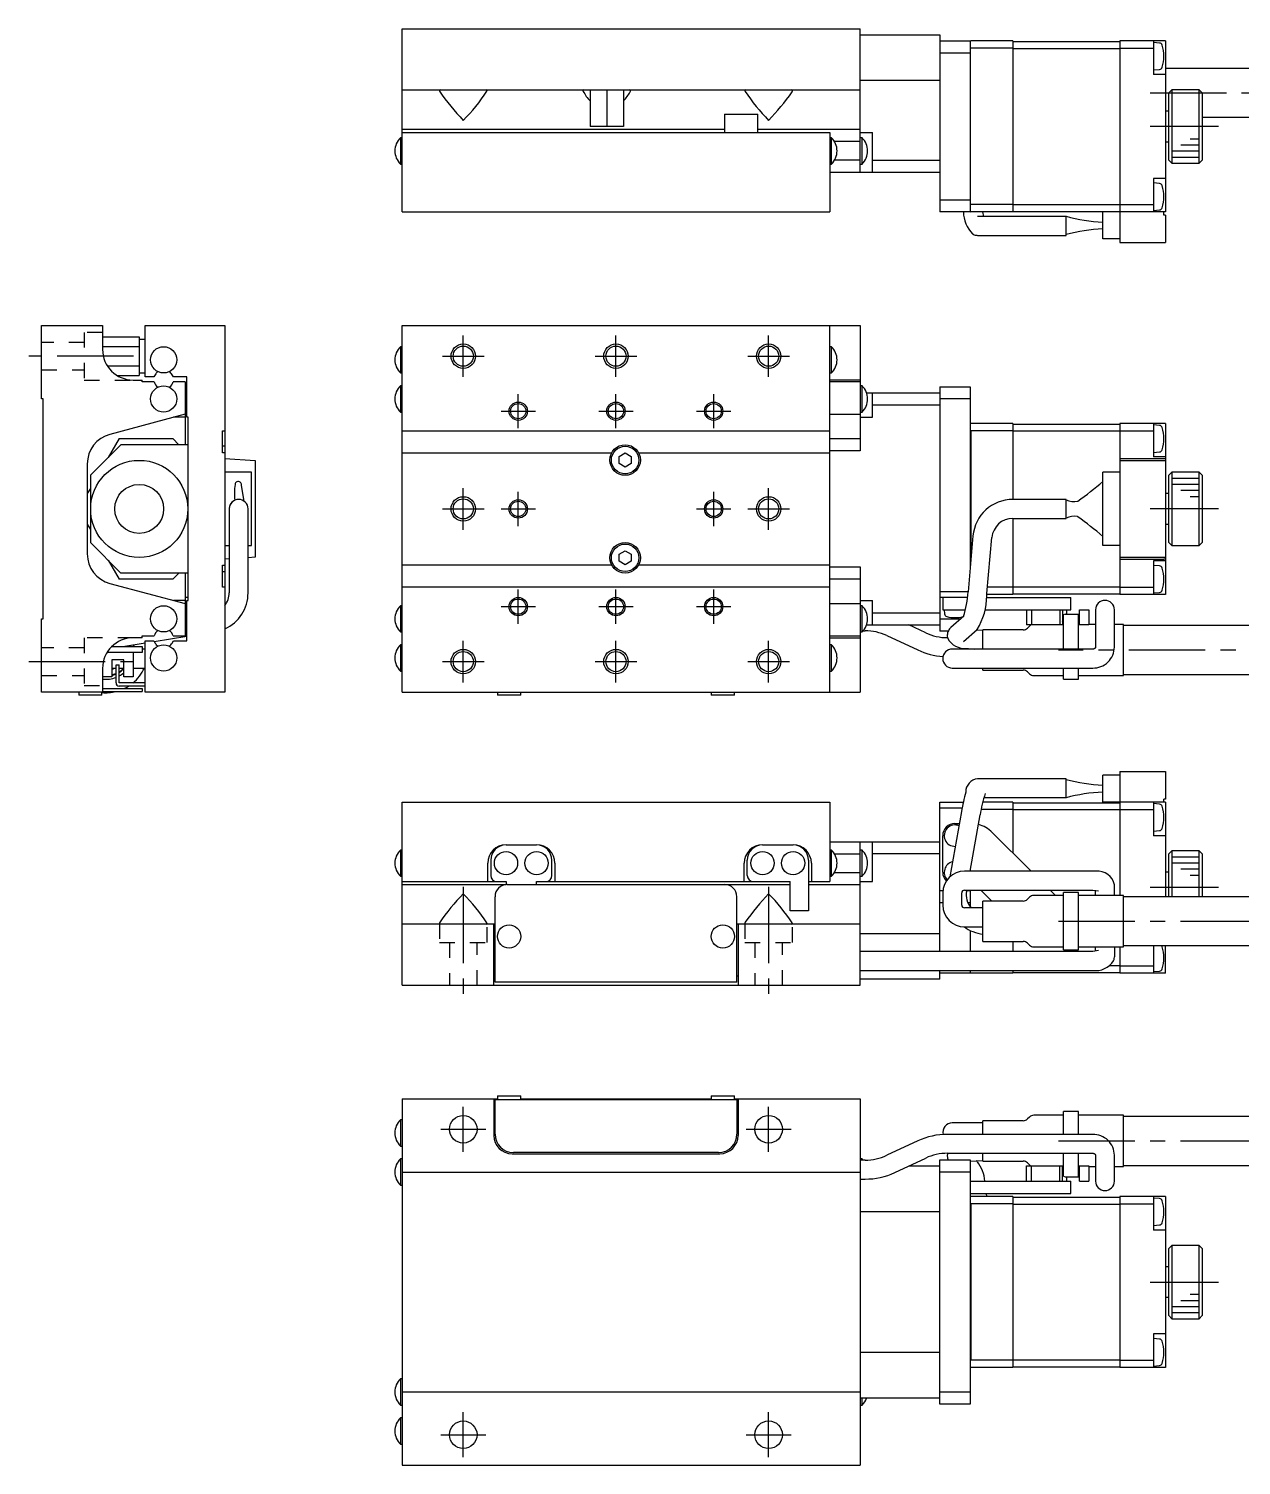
# Model space of a CAD drawing. Extents: x 32 to 407, y 17 to 268.
# Drawn here: x 31.7 to 230.2, y 33.1 to 268.3 of the extents above; entities that cross this region are included whole.
import ezdxf

# ---------------------------------------------------------------- set-up
doc = ezdxf.new("R2010")
doc.units = 0
doc.header["$LTSCALE"] = 10
doc.linetypes.add('CENTER', pattern=[2, 1.25, -0.25, 0.25, -0.25])
doc.linetypes.add('DOT', pattern=[0.5, 0.25, -0.25])
doc.layers.add('1', color=7, linetype='CONTINUOUS')

msp = doc.modelspace()

# ---------------------------------------------------------------- linework, layer by layer
at = {"layer": '1', "color": 7, "linetype": 'CONTINUOUS'}
for p, q in [((92.844871, 268.311825), (167.844871, 268.311825)), ((92.844871, 238.311825), (92.844871, 268.311825)), ((167.844871, 244.811825), (167.844871, 268.311825)), ((167.844871, 267.311825), (180.844871, 267.311825)), ((180.844871, 267.311825), (180.844871, 238.311825)), ((180.844871, 266.311825), (185.844871, 266.311825)), ((185.944871, 266.311825), (185.844871, 266.211825)), ((185.844871, 266.311825), (185.844871, 238.311825)), ((192.844871, 266.311825), (185.944871, 266.311825)), ((192.844871, 266.311825), (192.844871, 238.311825)), ((192.844871, 266.211825), (210.344871, 266.211825)), ((210.344871, 266.311825), (210.344871, 233.311825)), ((217.844871, 266.311825), (210.344871, 266.311825)), ((215.844871, 266.311825), (215.844871, 260.811825)), ((216.830151, 265.975624), (215.844871, 266.061825)), ((217.844871, 266.311825), (217.844871, 238.311825)), ((185.844871, 264.311825), (180.844871, 264.311825)), ((192.844871, 265.111825), (185.844871, 265.111825)), ((192.844871, 265.070404), (210.344871, 265.070404)), ((210.344871, 265.111825), (215.844871, 265.111825)), ((215.844871, 261.561825), (216.830151, 261.648026)), ((295.973001, 261.811825), (217.844871, 261.811825)), ((180.844871, 259.811825), (167.844871, 259.811825)), ((217.844871, 260.811825), (215.844871, 260.811825)), ((92.844871, 258.311825), (167.844871, 258.311825)), ((99.103214, 258.311825), (98.944871, 258.189307)), ((98.944871, 258.189307), (98.964642, 258.083965)), ((106.744871, 258.189323), (106.586528, 258.311825)), ((106.721617, 258.073507), (106.744871, 258.189323)), ((122.603214, 258.311825), (122.444871, 258.189308)), ((122.444871, 258.189308), (122.474888, 258.05464)), ((123.594871, 258.311825), (123.594871, 252.311825)), ((126.344871, 258.311825), (126.344871, 252.311825)), ((129.094871, 258.311825), (129.094871, 252.311825)), ((130.244871, 258.189307), (130.086528, 258.311825)), ((130.173891, 257.960684), (130.22815, 258.093689)), ((130.22815, 258.093689), (130.244871, 258.189307)), ((149.103214, 258.311825), (148.944871, 258.189308)), ((148.944871, 258.189308), (148.974888, 258.05464)), ((156.744871, 258.189307), (156.586528, 258.311825)), ((156.673891, 257.960684), (156.72815, 258.093689)), ((156.72815, 258.093689), (156.744871, 258.189307)), ((218.844871, 258.311825), (218.344871, 257.811825)), ((218.344871, 246.811825), (218.344871, 257.811825)), ((223.344871, 258.311825), (218.844871, 258.311825)), ((218.844871, 258.311825), (218.844871, 246.311825)), ((223.844871, 257.811825), (223.344871, 258.311825)), ((223.344871, 246.311825), (223.344871, 258.311825)), ((223.844871, 257.811825), (223.844871, 246.811825)), ((145.594871, 254.311825), (151.094871, 254.311825)), ((145.594871, 254.311825), (145.594871, 251.311825)), ((151.094871, 251.311825), (151.094871, 254.311825)), ((218.344871, 254.811825), (217.844871, 254.811825)), ((145.594871, 251.811825), (92.844871, 251.811825)), ((129.094871, 252.311825), (123.594871, 252.311825)), ((167.844871, 251.811825), (151.094871, 251.811825)), ((223.844871, 253.811825), (295.973001, 253.811825)), ((92.552623, 250.461825), (92.552623, 246.161825)), ((92.844871, 250.461825), (92.552623, 250.461825)), ((92.844871, 251.311825), (162.844871, 251.311825)), ((162.844871, 251.311825), (162.844871, 238.311825)), ((163.137119, 250.461825), (162.844871, 250.461825)), ((163.137119, 246.161825), (163.137119, 250.461825)), ((167.844871, 249.848105), (163.62166, 249.848105)), ((167.844871, 251.311825), (169.844871, 251.311825)), ((168.137119, 250.461825), (167.844871, 250.461825)), ((168.137119, 246.161825), (168.137119, 250.461825)), ((169.844871, 244.811825), (169.844871, 251.311825)), ((217.844871, 249.811825), (218.344871, 249.811825)), ((92.552623, 246.161825), (92.844871, 246.161825)), ((162.844871, 246.161825), (163.137119, 246.161825)), ((162.844871, 244.811825), (180.844871, 244.811825)), ((167.844871, 246.775545), (163.62166, 246.775545)), ((167.844871, 246.161825), (168.137119, 246.161825)), ((169.844871, 246.811825), (180.844871, 246.811825)), ((218.344871, 246.811825), (218.844871, 246.311825)), ((218.844871, 246.311825), (223.344871, 246.311825)), ((223.344871, 246.311825), (223.844871, 246.811825)), ((217.844871, 243.811825), (215.844871, 243.811825)), ((215.844871, 243.811825), (215.844871, 238.311825)), ((216.830151, 242.975624), (215.844871, 243.061825)), ((180.844871, 240.311825), (185.844871, 240.311825)), ((92.844871, 238.311825), (162.844871, 238.311825)), ((185.844871, 238.311825), (180.844871, 238.311825)), ((192.844871, 239.511825), (185.844871, 239.511825)), ((185.844871, 238.411825), (185.944871, 238.311825)), ((192.844871, 238.311825), (185.944871, 238.311825)), ((201.544871, 237.586825), (187.043634, 237.586825)), ((188.073769, 237.58601), (187.893843, 238.311043)), ((192.844871, 239.553246), (210.344871, 239.553246)), ((192.844871, 238.411825), (210.344871, 238.411825)), ((201.544871, 234.486825), (201.544871, 237.611825)), ((207.544871, 233.911825), (207.544871, 238.311825)), ((217.844871, 238.311825), (207.544871, 238.311825)), ((210.344871, 239.511825), (215.844871, 239.511825)), ((215.844871, 238.561825), (216.830151, 238.648026)), ((217.544871, 237.811825), (217.544871, 238.311825)), ((217.844871, 237.811825), (217.544871, 237.811825)), ((217.844871, 237.811825), (217.844871, 233.311825)), ((186.197452, 234.729497), (186.330415, 234.655247)), ((186.330415, 234.655247), (186.482416, 234.588999)), ((186.482416, 234.588999), (186.642752, 234.538163)), ((186.642752, 234.538163), (186.807838, 234.50441)), ((186.807838, 234.50441), (186.940571, 234.490171)), ((186.940571, 234.490171), (187.043634, 234.486825)), ((187.043634, 234.486825), (201.544871, 234.486825)), ((210.344871, 233.911825), (207.544871, 233.911825)), ((210.344871, 233.311825), (217.844871, 233.311825)), ((33.789491, 207.701919), (33.789491, 219.701919)), ((33.789491, 219.701919), (43.789491, 219.701919)), ((43.789491, 219.701919), (43.789491, 215.801919)), ((50.789491, 211.301919), (50.789491, 219.701919)), ((50.789491, 219.701919), (63.789491, 219.701919)), ((63.789491, 219.701919), (63.789491, 159.701919)), ((92.844871, 219.701919), (167.844871, 219.701919)), ((92.844871, 159.701919), (92.844871, 219.701919)), ((162.844871, 159.701919), (162.844871, 219.701919)), ((167.844871, 219.701919), (167.844871, 199.201919)), ((43.789491, 217.877345), (49.789491, 217.877345)), ((49.789491, 217.877345), (49.789491, 211.526492)), ((50.789491, 217.451919), (49.789491, 217.451919)), ((43.789491, 216.289632), (49.789491, 216.289632)), ((92.844871, 216.251919), (92.552623, 216.251919)), ((92.552623, 216.251919), (92.552623, 211.951919)), ((163.137119, 216.251919), (162.844871, 216.251919)), ((163.137119, 211.951919), (163.137119, 216.251919)), ((44.573586, 213.114206), (49.789491, 213.114206)), ((49.789491, 211.951919), (50.789491, 211.951919)), ((52.388852, 211.662014), (52.180951, 211.301919)), ((55.398032, 211.301919), (55.190131, 211.662014)), ((92.552623, 211.951919), (92.844871, 211.951919)), ((162.844871, 211.951919), (163.137119, 211.951919)), ((46.198123, 211.526492), (49.789491, 211.526492)), ((48.789491, 210.801919), (50.289491, 210.801919)), ((50.289491, 210.501919), (50.289491, 210.801919)), ((52.253211, 210.501919), (50.289491, 210.501919)), ((52.180951, 211.301919), (50.789491, 211.301919)), ((52.750186, 209.701919), (53.000505, 209.701919)), ((54.578478, 209.701919), (54.828797, 209.701919)), ((57.289491, 210.501919), (55.325771, 210.501919)), ((57.589491, 211.301919), (55.398032, 211.301919)), ((57.289491, 210.501919), (57.289491, 200.201919)), ((57.289491, 209.701919), (57.589491, 209.701919)), ((57.589491, 204.701919), (57.589491, 211.301919)), ((92.844871, 209.851919), (92.552623, 209.851919)), ((92.552623, 209.851919), (92.552623, 205.551919)), ((167.844871, 210.801919), (162.844871, 210.801919)), ((167.844871, 210.501919), (162.844871, 210.501919)), ((168.137119, 209.851919), (167.844871, 209.851919)), ((168.137119, 205.551919), (168.137119, 209.851919)), ((180.844871, 209.701919), (185.844871, 209.701919)), ((180.844871, 209.701919), (180.844871, 169.701919)), ((185.844871, 209.701919), (185.844871, 180.054049)), ((34.089491, 207.701919), (33.789491, 207.701919)), ((34.089491, 171.701919), (34.089491, 207.701919)), ((168.873298, 208.701919), (180.844871, 208.701919)), ((169.844871, 204.701919), (169.844871, 208.701919)), ((185.844871, 207.701919), (180.844871, 207.701919)), ((57.289491, 205.201919), (44.995396, 201.907726)), ((57.289491, 204.701919), (55.423466, 204.701919)), ((57.789491, 204.701919), (57.589491, 204.701919)), ((57.789491, 174.701919), (57.789491, 204.701919)), ((92.552623, 205.551919), (92.844871, 205.551919)), ((162.844871, 205.201919), (167.844871, 205.201919)), ((167.844871, 205.551919), (168.137119, 205.551919)), ((167.844871, 204.701919), (169.844871, 204.701919)), ((180.844871, 206.701919), (169.844871, 206.701919)), ((63.439491, 198.901919), (63.439491, 202.501919)), ((63.439491, 202.501919), (63.789491, 202.501919)), ((92.844871, 202.501919), (162.844871, 202.501919)), ((192.844871, 203.701919), (185.844871, 203.701919)), ((185.844871, 202.601919), (185.944871, 202.501919)), ((185.944871, 202.501919), (185.944871, 181.197054)), ((192.844871, 202.501919), (185.944871, 202.501919)), ((192.844871, 203.701919), (192.844871, 191.251919)), ((192.844871, 203.601919), (210.344871, 203.601919)), ((192.844871, 202.460497), (210.344871, 202.460497)), ((217.844871, 203.701919), (210.344871, 203.701919)), ((210.344871, 203.701919), (210.344871, 175.701919)), ((210.344871, 202.501919), (215.844871, 202.501919)), ((215.844871, 203.701919), (215.844871, 198.201919)), ((216.830151, 203.365718), (215.844871, 203.451919)), ((217.844871, 203.701919), (217.844871, 175.701919)), ((46.789491, 200.201919), (41.789491, 195.201919)), ((46.485644, 201.201919), (44.704555, 198.116982)), ((46.485644, 201.201919), (55.289491, 201.201919)), ((57.789491, 200.201919), (46.789491, 200.201919)), ((56.289491, 200.201919), (55.289491, 201.201919)), ((63.789491, 199.951919), (63.439491, 199.951919)), ((162.844871, 201.201919), (167.844871, 201.201919)), ((63.789491, 198.901919), (63.439491, 198.901919)), ((63.789491, 197.951919), (68.789491, 197.602285)), ((68.789491, 197.602285), (68.789491, 181.801553)), ((92.844871, 198.901919), (127.1517, 198.901919)), ((128.344871, 198.279269), (129.344871, 198.856619)), ((128.344871, 197.124569), (128.344871, 198.279269)), ((129.344871, 198.856619), (130.344871, 198.279269)), ((130.344871, 198.279269), (130.344871, 197.124569)), ((131.538042, 198.901919), (162.844871, 198.901919)), ((167.844871, 199.201919), (162.844871, 199.201919)), ((210.344871, 197.951919), (217.544871, 197.951919)), ((210.344871, 197.602285), (217.844871, 197.602285)), ((215.844871, 198.951919), (216.830151, 199.03812)), ((217.844871, 198.201919), (215.844871, 198.201919)), ((217.544871, 197.916955), (217.544871, 197.951919)), ((217.844871, 197.916955), (217.544871, 197.916955)), ((41.289491, 197.078097), (41.289491, 182.325741)), ((41.789491, 195.201919), (41.789491, 184.201919)), ((68.189491, 195.701919), (63.789491, 195.701919)), ((68.189491, 183.701919), (68.189491, 195.701919)), ((129.344871, 196.547218), (128.344871, 197.124569)), ((130.344871, 197.124569), (129.344871, 196.547218)), ((207.544871, 183.701919), (207.544871, 195.701919)), ((210.344871, 195.701919), (207.544871, 195.701919)), ((218.844871, 195.701919), (218.344871, 195.201919)), ((218.344871, 184.201919), (218.344871, 195.201919)), ((218.844871, 195.701919), (218.844871, 183.701919)), ((223.344871, 195.701919), (218.844871, 195.701919)), ((223.344871, 183.701919), (223.344871, 195.701919)), ((223.844871, 195.201919), (223.344871, 195.701919)), ((223.844871, 195.201919), (223.844871, 184.201919)), ((41.789491, 193.067944), (41.289491, 192.201919)), ((66.99787, 190.933727), (66.509091, 193.590328)), ((201.544871, 191.251919), (192.826527, 191.251919)), ((201.544871, 188.151919), (201.544871, 191.251919)), ((218.344871, 192.201919), (217.844871, 192.201919)), ((64.514491, 189.701919), (64.514491, 175.971713)), ((67.614491, 175.971713), (67.614491, 189.701919)), ((192.826527, 188.151919), (201.544871, 188.151919)), ((192.844871, 188.151919), (192.844871, 175.701919)), ((203.398629, 188.442153), (203.491136, 188.402612)), ((41.289491, 187.201919), (41.789491, 186.335893)), ((217.844871, 187.201919), (218.344871, 187.201919)), ((41.789491, 184.201919), (46.789491, 179.201919)), ((63.789491, 183.701919), (64.514491, 183.701919)), ((67.614491, 183.701919), (68.189491, 183.701919)), ((186.301452, 185.272789), (185.499532, 176.106805)), ((188.587735, 175.836622), (189.389655, 185.002606)), ((210.344871, 183.701919), (207.544871, 183.701919)), ((218.344871, 184.201919), (218.844871, 183.701919)), ((218.844871, 183.701919), (223.344871, 183.701919)), ((223.344871, 183.701919), (223.844871, 184.201919)), ((44.704555, 181.286855), (46.485644, 178.201919)), ((64.514491, 181.502616), (63.789491, 181.451919)), ((68.789491, 181.801553), (67.614491, 181.719389)), ((128.344871, 182.279269), (129.344871, 182.856619)), ((128.344871, 181.124569), (128.344871, 182.279269)), ((129.344871, 180.547218), (128.344871, 181.124569)), ((129.344871, 182.856619), (130.344871, 182.279269)), ((130.344871, 181.124569), (129.344871, 180.547218)), ((130.344871, 182.279269), (130.344871, 181.124569)), ((210.344871, 181.801553), (217.844871, 181.801553)), ((210.344871, 181.451919), (217.544871, 181.451919)), ((217.844871, 181.201919), (215.844871, 181.201919)), ((215.844871, 181.201919), (215.844871, 175.701919)), ((217.544871, 181.451919), (217.544871, 181.486882)), ((217.844871, 181.486882), (217.544871, 181.486882)), ((57.789491, 179.201919), (46.789491, 179.201919)), ((55.289491, 178.201919), (56.289491, 179.201919)), ((57.289491, 179.201919), (57.289491, 168.901919)), ((63.439491, 176.901919), (63.439491, 180.501919)), ((63.439491, 180.501919), (63.789491, 180.501919)), ((63.439491, 179.451919), (63.789491, 179.451919)), ((127.1517, 180.501919), (92.844871, 180.501919)), ((162.844871, 180.501919), (131.538042, 180.501919)), ((162.844871, 180.201919), (167.844871, 180.201919)), ((167.844871, 180.201919), (167.844871, 159.701919)), ((216.830151, 180.365718), (215.844871, 180.451919)), ((44.995396, 177.496112), (57.289491, 174.201919)), ((55.289491, 178.201919), (46.485644, 178.201919)), ((63.789491, 176.901919), (63.439491, 176.901919)), ((162.844871, 176.901919), (92.844871, 176.901919)), ((167.844871, 178.201919), (162.844871, 178.201919)), ((192.844871, 176.901919), (188.680937, 176.901919)), ((192.844871, 176.94334), (210.344871, 176.94334)), ((210.344871, 176.901919), (215.844871, 176.901919)), ((57.289491, 174.701919), (55.423466, 174.701919)), ((57.789472, 175.201919), (57.289491, 175.201919)), ((57.589491, 168.101919), (57.589491, 174.701919)), ((57.589491, 174.701919), (57.789491, 174.701919)), ((162.844871, 174.201919), (167.844871, 174.201919)), ((167.844871, 174.701919), (169.844871, 174.701919)), ((169.844871, 170.701919), (169.844871, 174.701919)), ((180.844871, 176.201919), (185.507853, 176.201919)), ((185.405969, 175.201919), (180.844871, 175.201919)), ((181.344871, 175.201919), (181.344871, 173.201919)), ((188.526697, 175.201919), (202.344871, 175.201919)), ((188.555626, 175.490949), (188.581275, 175.763725)), ((192.844871, 175.701919), (188.575463, 175.701919)), ((188.581275, 175.763725), (188.587735, 175.836622)), ((192.844871, 175.801919), (210.344871, 175.801919)), ((202.344871, 173.201919), (202.344871, 175.201919)), ((217.844871, 175.701919), (210.344871, 175.701919)), ((215.844871, 175.951919), (216.830151, 176.03812)), ((33.789491, 159.701919), (33.789491, 171.701919)), ((33.789491, 171.701919), (34.089491, 171.701919)), ((57.289491, 173.201919), (57.589491, 173.201919)), ((57.442604, 171.974163), (57.289491, 171.949912)), ((92.844871, 173.851919), (92.552623, 173.851919)), ((92.552623, 173.851919), (92.552623, 169.551919)), ((168.137119, 173.851919), (167.844871, 173.851919)), ((168.137119, 169.551919), (168.137119, 173.851919)), ((169.844871, 172.701919), (180.844871, 172.701919)), ((180.844871, 171.701919), (184.263297, 171.701919)), ((181.344871, 173.201919), (185.079233, 173.201919)), ((181.594871, 173.201919), (181.654607, 172.519131)), ((184.781459, 172.161623), (182.68823, 170.304544)), ((188.240729, 173.201919), (202.344871, 173.201919)), ((195.044871, 173.201919), (195.044871, 170.701919)), ((195.862116, 173.201919), (195.862116, 170.701919)), ((200.52955, 173.201919), (200.52955, 170.701919)), ((200.944871, 173.201919), (200.944871, 170.701919)), ((201.399996, 172.471919), (201.094871, 172.356644)), ((201.094871, 166.746351), (201.094871, 172.356644)), ((201.399996, 172.471919), (203.594871, 172.471919)), ((201.644871, 172.471919), (201.644871, 173.201919)), ((203.594871, 166.746351), (203.594871, 172.471919)), ((203.594871, 171.971919), (203.744871, 171.971919)), ((203.744871, 170.701919), (203.744871, 173.201919)), ((203.744871, 173.201919), (205.244871, 173.201919)), ((205.244871, 173.201919), (205.244871, 170.701919)), ((206.357949, 173.183738), (206.357949, 167.075736)), ((209.457949, 167.075736), (209.457949, 173.183738)), ((92.552623, 169.551919), (92.844871, 169.551919)), ((167.844871, 169.551919), (168.137119, 169.551919)), ((168.324674, 169.751919), (168.627924, 169.751919)), ((168.873298, 170.701919), (180.844871, 170.701919)), ((178.553771, 169.417435), (175.799188, 170.701919)), ((182.241237, 169.701919), (180.844871, 169.701919)), ((182.136962, 169.399138), (182.103666, 169.215302)), ((182.19103, 169.579825), (182.136962, 169.399138)), ((182.265425, 169.754637), (182.19103, 169.579825)), ((182.359015, 169.920731), (182.265425, 169.754637)), ((182.457685, 170.060012), (182.359015, 169.920731)), ((182.569142, 170.189314), (182.457685, 170.060012)), ((182.648479, 170.26828), (182.569142, 170.189314)), ((182.68823, 170.304544), (182.661406, 170.280296)), ((184.745548, 167.985613), (186.972392, 169.961233)), ((187.930548, 169.785429), (186.82794, 169.833366)), ((187.930657, 166.746351), (187.930657, 169.901919)), ((194.516444, 169.901919), (187.930657, 169.901919)), ((201.094871, 170.701919), (195.044871, 170.701919)), ((195.537764, 170.509026), (195.223551, 170.194812)), ((201.094871, 170.771919), (200.944871, 170.771919)), ((203.744871, 170.771919), (203.594871, 170.771919)), ((205.244871, 170.701919), (203.594871, 170.701919)), ((206.357949, 170.801919), (205.244871, 170.801919)), ((210.930657, 170.801919), (209.457949, 170.801919)), ((210.930657, 162.401919), (210.930657, 170.801919)), ((295.973001, 170.601919), (210.930657, 170.601919)), ((45.319621, 167.201919), (50.289491, 167.201919)), ((47.128448, 167.201919), (50.789491, 167.78177)), ((50.289491, 168.601919), (48.789491, 168.601919)), ((50.289491, 168.901919), (52.253211, 168.901919)), ((50.289491, 168.601919), (50.289491, 168.901919)), ((50.289491, 167.201919), (50.289491, 166.201919)), ((50.789491, 159.701919), (50.789491, 168.101919)), ((50.789491, 168.101919), (52.180951, 168.101919)), ((52.180951, 168.101919), (52.388852, 167.741824)), ((52.233723, 168.010515), (57.589491, 168.858785)), ((55.190131, 167.741824), (55.398032, 168.101919)), ((55.325771, 168.901919), (57.289491, 168.901919)), ((55.398032, 168.101919), (57.589491, 168.101919)), ((92.844871, 167.451919), (92.552623, 167.451919)), ((92.552623, 167.451919), (92.552623, 163.151919)), ((162.844871, 168.901919), (167.844871, 168.901919)), ((162.844871, 168.601919), (167.844871, 168.601919)), ((163.137119, 167.451919), (162.844871, 167.451919)), ((163.137119, 163.151919), (163.137119, 167.451919)), ((172.199049, 168.96022), (177.243655, 166.607881)), ((182.103666, 169.215302), (182.091067, 169.030851)), ((182.091067, 169.030851), (182.098712, 168.848073)), ((182.098712, 168.848073), (182.125868, 168.669059)), ((182.136069, 168.625736), (182.124896, 168.625736)), ((182.125868, 168.669059), (182.171559, 168.495763)), ((206.340911, 166.9901), (206.332538, 166.971321)), ((206.348231, 167.010994), (206.340911, 166.9901)), ((206.354095, 167.034938), (206.348231, 167.010994)), ((206.357613, 167.063694), (206.354095, 167.034938)), ((206.357949, 167.075736), (206.357613, 167.063694)), ((50.289491, 166.201919), (44.518704, 166.201919)), ((47.289491, 165.001919), (45.289491, 165.001919)), ((45.289491, 165.001919), (45.289491, 162.201919)), ((47.289491, 162.201919), (47.289491, 165.001919)), ((48.789491, 166.201919), (48.789491, 162.201919)), ((50.789491, 166.746351), (50.289491, 166.746351)), ((205.907949, 166.746351), (182.907949, 166.746351)), ((205.913146, 166.746374), (205.907949, 166.746351)), ((205.929448, 166.746751), (205.913146, 166.746374)), ((205.94668, 166.74765), (205.929448, 166.746751)), ((205.9639, 166.749067), (205.94668, 166.74765)), ((205.981094, 166.751004), (205.9639, 166.749067)), ((205.998248, 166.753465), (205.981094, 166.751004)), ((206.015347, 166.756454), (205.998248, 166.753465)), ((206.032377, 166.759975), (206.015347, 166.756454)), ((206.049324, 166.764034), (206.032377, 166.759975)), ((206.066172, 166.768635), (206.049324, 166.764034)), ((206.082906, 166.773787), (206.066172, 166.768635)), ((206.09951, 166.779498), (206.082906, 166.773787)), ((206.115967, 166.785776), (206.09951, 166.779498)), ((206.132262, 166.792632), (206.115967, 166.785776)), ((206.148375, 166.80008), (206.132262, 166.792632)), ((206.164289, 166.808134), (206.148375, 166.80008)), ((206.179985, 166.816812), (206.164289, 166.808134)), ((206.19544, 166.826136), (206.179985, 166.816812)), ((206.210634, 166.836133), (206.19544, 166.826136)), ((206.225544, 166.846835), (206.210634, 166.836133)), ((206.240143, 166.858284), (206.225544, 166.846835)), ((206.254405, 166.870534), (206.240143, 166.858284)), ((206.268254, 166.883612), (206.254405, 166.870534)), ((206.28027, 166.896083), (206.268254, 166.883612)), ((206.291834, 166.909283), (206.28027, 166.896083)), ((206.302903, 166.923284), (206.291834, 166.909283)), ((206.313425, 166.938184), (206.302903, 166.923284)), ((206.323333, 166.954126), (206.313425, 166.938184)), ((206.332538, 166.971321), (206.323333, 166.954126)), ((43.789491, 163.601919), (43.789491, 159.701919)), ((45.289491, 163.646351), (45.989491, 163.646351)), ((45.989491, 164.201919), (46.489491, 164.201919)), ((45.989491, 161.201919), (45.989491, 164.201919)), ((46.489491, 161.201919), (46.489491, 164.201919)), ((46.489491, 163.646351), (47.289491, 163.646351)), ((48.789491, 163.646351), (50.789491, 163.646351)), ((92.552623, 163.151919), (92.844871, 163.151919)), ((162.844871, 163.151919), (163.137119, 163.151919)), ((182.907949, 163.646351), (205.907949, 163.646351)), ((187.930657, 163.301919), (187.930657, 163.646351)), ((187.930657, 163.301919), (194.516444, 163.301919)), ((195.223551, 163.009026), (195.537764, 162.694812)), ((196.244871, 162.401919), (201.094871, 162.401919)), ((201.094871, 161.801919), (201.094871, 163.646351)), ((203.594871, 161.801919), (203.594871, 163.646351)), ((203.594871, 162.401919), (210.930657, 162.401919)), ((210.930657, 162.601919), (295.973001, 162.601919)), ((45.289491, 162.201919), (43.789491, 162.201919)), ((43.789491, 160.301919), (50.289491, 160.301919)), ((50.789491, 161.201919), (46.489491, 161.201919)), ((50.789491, 160.701919), (46.489491, 160.701919)), ((48.789491, 162.201919), (47.289491, 162.201919)), ((50.289491, 160.301919), (50.289491, 159.801919)), ((201.094871, 161.801919), (203.594871, 161.801919)), ((43.789491, 159.701919), (33.789491, 159.701919)), ((39.889491, 159.701919), (39.889491, 159.201919)), ((43.689491, 159.201919), (39.889491, 159.201919)), ((43.689491, 159.201919), (43.689491, 159.701919)), ((43.789491, 159.801919), (50.289491, 159.801919)), ((63.789491, 159.701919), (50.789491, 159.701919)), ((92.844871, 159.701919), (167.844871, 159.701919)), ((108.444871, 159.701919), (108.444871, 159.201919)), ((112.244871, 159.201919), (108.444871, 159.201919)), ((112.244871, 159.201919), (112.244871, 159.701919)), ((143.444871, 159.701919), (143.444871, 159.201919)), ((147.244871, 159.201919), (143.444871, 159.201919)), ((147.244871, 159.201919), (147.244871, 159.701919)), ((207.544871, 141.707647), (207.544871, 146.107647)), ((210.344871, 146.107647), (207.544871, 146.107647)), ((210.344871, 146.707647), (217.844871, 146.707647)), ((210.344871, 146.707647), (210.344871, 126.407647)), ((217.844871, 146.707647), (217.844871, 142.207647)), ((201.544871, 145.532647), (187.043634, 145.532647)), ((201.544871, 142.407647), (201.544871, 145.532647)), ((92.844871, 141.707647), (162.844871, 141.707647)), ((92.844871, 111.707647), (92.844871, 141.707647)), ((162.844871, 141.707647), (162.844871, 128.707647)), ((180.844871, 141.707647), (184.719432, 141.707647)), ((180.844871, 117.257647), (180.844871, 141.707647)), ((192.844871, 141.707647), (187.89376, 141.707647)), ((188.073395, 142.432647), (201.544871, 142.432647)), ((192.844871, 141.707647), (192.844871, 133.364501)), ((192.844871, 141.607647), (210.344871, 141.607647)), ((217.844871, 141.707647), (207.544871, 141.707647)), ((215.844871, 141.707647), (215.844871, 136.207647)), ((216.830151, 141.371446), (215.844871, 141.457647)), ((217.544871, 141.707647), (217.544871, 142.207647)), ((217.844871, 142.207647), (217.544871, 142.207647)), ((217.844871, 141.707647), (217.844871, 126.207647)), ((184.519906, 140.707647), (180.844871, 140.707647)), ((184.417858, 140.152911), (182.507764, 129.453596)), ((185.823582, 130.387949), (187.469608, 139.608098)), ((192.844871, 140.507647), (187.638376, 140.507647)), ((192.844871, 140.466226), (210.344871, 140.466226)), ((210.344871, 140.507647), (215.844871, 140.507647)), ((183.344871, 138.207647), (184.07058, 138.207647)), ((189.466191, 136.743181), (195.821423, 130.387949)), ((215.844871, 136.957647), (216.830151, 137.043848)), ((109.844871, 134.707647), (114.844871, 134.707647)), ((151.844871, 134.707647), (156.844871, 134.707647)), ((162.844871, 135.207647), (180.844871, 135.207647)), ((167.844871, 111.707647), (167.844871, 135.207647)), ((169.844871, 128.707647), (169.844871, 135.207647)), ((181.344871, 130.207647), (181.344871, 136.207647)), ((217.844871, 136.207647), (215.844871, 136.207647)), ((92.552623, 133.857647), (92.552623, 129.557647)), ((92.844871, 133.857647), (92.552623, 133.857647)), ((106.844871, 128.707647), (106.844871, 131.707647)), ((107.344871, 132.207647), (107.344871, 129.707647)), ((117.344871, 129.707647), (117.344871, 132.207647)), ((117.844871, 131.707647), (117.844871, 128.707647)), ((148.844871, 128.707647), (148.844871, 131.707647)), ((149.344871, 129.707647), (149.344871, 132.207647)), ((159.344871, 132.207647), (159.344871, 123.907647)), ((159.844871, 131.707647), (159.844871, 128.707647)), ((163.137119, 133.857647), (162.844871, 133.857647)), ((163.137119, 129.557647), (163.137119, 133.857647)), ((163.62166, 133.243927), (167.844871, 133.243927)), ((168.137119, 133.857647), (167.844871, 133.857647)), ((168.137119, 129.557647), (168.137119, 133.857647)), ((180.844871, 133.207647), (169.844871, 133.207647)), ((218.844871, 133.707647), (218.344871, 133.207647)), ((218.344871, 126.207647), (218.344871, 133.207647)), ((218.844871, 133.707647), (218.844871, 126.207647)), ((223.344871, 133.707647), (218.844871, 133.707647)), ((223.344871, 126.207647), (223.344871, 133.707647)), ((223.844871, 133.207647), (223.344871, 133.707647)), ((223.844871, 133.207647), (223.844871, 126.207647)), ((92.552623, 129.557647), (92.844871, 129.557647)), ((162.844871, 129.557647), (163.137119, 129.557647)), ((163.62166, 130.171367), (167.844871, 130.171367)), ((167.844871, 129.557647), (168.137119, 129.557647)), ((205.907949, 130.387949), (184.907949, 130.387949)), ((218.344871, 130.207647), (217.844871, 130.207647)), ((92.844871, 128.707647), (109.844871, 128.707647)), ((92.844871, 128.207647), (109.844871, 128.207647)), ((109.844871, 128.707647), (109.844871, 128.197622)), ((110.044871, 128.207647), (156.344871, 128.207647)), ((114.844871, 128.207647), (114.844871, 128.707647)), ((114.844871, 128.707647), (156.344871, 128.707647)), ((156.344871, 123.907647), (156.344871, 128.707647)), ((159.344871, 128.707647), (162.844871, 128.707647)), ((159.344871, 128.207647), (167.844871, 128.207647)), ((167.844871, 128.707647), (169.844871, 128.707647)), ((180.844871, 127.207647), (181.377252, 127.207647)), ((184.907949, 127.287949), (205.907949, 127.287949)), ((185.242764, 127.134521), (185.270154, 127.287949)), ((185.255819, 127.207647), (185.844871, 127.207647)), ((185.844871, 127.287949), (185.844871, 124.565315)), ((189.388017, 125.507647), (187.607715, 127.287949)), ((198.921423, 127.287949), (199.801725, 126.407647)), ((205.907949, 127.287949), (206.866032, 127.153491)), ((206.357949, 126.407647), (206.357949, 127.265723)), ((209.457949, 126.407647), (209.457949, 128.153909)), ((108.044871, 112.207647), (108.044871, 126.207647)), ((147.644871, 112.207647), (147.644871, 126.207647)), ((181.357949, 125.207647), (180.844871, 125.207647)), ((181.357949, 126.837949), (181.357949, 124.837949)), ((184.457949, 124.837949), (184.457949, 126.837949)), ((185.844871, 125.207647), (185.474118, 125.207647)), ((187.930657, 118.907647), (187.930657, 125.507647)), ((194.516444, 125.507647), (187.930657, 125.507647)), ((195.537764, 126.114754), (195.223551, 125.80054)), ((201.094871, 126.407647), (196.244871, 126.407647)), ((201.094871, 117.507647), (201.094871, 126.907647)), ((203.594871, 126.907647), (201.094871, 126.907647)), ((203.594871, 117.507647), (203.594871, 126.907647)), ((210.930657, 126.407647), (203.594871, 126.407647)), ((210.930657, 118.007647), (210.930657, 126.407647)), ((295.973001, 126.207647), (210.930657, 126.207647)), ((159.344871, 123.907647), (156.344871, 123.907647)), ((187.930657, 124.387949), (184.907949, 124.387949)), ((108.044871, 121.707647), (92.844871, 121.707647)), ((98.945354, 121.844396), (98.944871, 121.83017)), ((98.944871, 121.83017), (99.103214, 121.707647)), ((98.968143, 121.946017), (98.945354, 121.844396)), ((106.586528, 121.707647), (106.744871, 121.830165)), ((106.744871, 121.830165), (106.725059, 121.935634)), ((107.844871, 111.707647), (107.844871, 121.707647)), ((167.844871, 121.707647), (147.644871, 121.707647)), ((147.844871, 121.707647), (147.844871, 111.707647)), ((148.961592, 121.925783), (148.944871, 121.830165)), ((148.944871, 121.830165), (149.103214, 121.707647)), ((149.015852, 122.058788), (148.961592, 121.925783)), ((156.586528, 121.707647), (156.744871, 121.830165)), ((156.744871, 121.830165), (156.714854, 121.964832)), ((167.844871, 120.207647), (180.844871, 120.207647)), ((184.907949, 121.287949), (187.930657, 121.287949)), ((185.844871, 120.683727), (185.844871, 117.257647)), ((187.930657, 118.907647), (194.516444, 118.907647)), ((192.844871, 118.907647), (192.844871, 117.257647)), ((195.223551, 118.614754), (195.537764, 118.30054)), ((196.244871, 118.007647), (201.094871, 118.007647)), ((203.594871, 118.007647), (210.930657, 118.007647)), ((206.357949, 117.282067), (206.357949, 118.007647)), ((209.457949, 118.007647), (209.457949, 116.391687)), ((210.344871, 118.007647), (210.344871, 113.707647)), ((210.930657, 118.207647), (295.973001, 118.207647)), ((215.844871, 118.207647), (215.844871, 113.707647)), ((217.844871, 113.707647), (217.844871, 118.207647)), ((205.907949, 117.257647), (167.844871, 117.257647)), ((201.094871, 117.507647), (203.594871, 117.507647)), ((206.866032, 117.392105), (205.907949, 117.257647)), ((209.329407, 115.725258), (209.392772, 115.913354)), ((209.392772, 115.913354), (209.434487, 116.103201)), ((209.434487, 116.103201), (209.455239, 116.293386)), ((209.455239, 116.293386), (209.457949, 116.391687)), ((108.044871, 113.207647), (107.844871, 113.207647)), ((147.844871, 113.207647), (147.644871, 113.207647)), ((167.844871, 114.157647), (205.907949, 114.157647)), ((180.844871, 112.707647), (180.844871, 114.157647)), ((185.844871, 113.707647), (180.844871, 113.707647)), ((185.844871, 114.157647), (185.844871, 113.707647)), ((185.844871, 113.807647), (185.944871, 113.707647)), ((192.844871, 113.707647), (185.944871, 113.707647)), ((192.844871, 114.157647), (192.844871, 113.707647)), ((192.844871, 113.807647), (210.344871, 113.807647)), ((208.758849, 114.949068), (210.344871, 114.949068)), ((210.344871, 114.907647), (215.844871, 114.907647)), ((217.844871, 113.707647), (210.344871, 113.707647)), ((215.844871, 113.957647), (216.830151, 114.043848)), ((92.844871, 111.707647), (167.844871, 111.707647)), ((147.644871, 112.207647), (108.044871, 112.207647)), ((180.844871, 112.707647), (167.844871, 112.707647)), ((92.844871, 93.135228), (92.844871, 33.135228)), ((92.844871, 93.135228), (108.444871, 93.135228)), ((107.844871, 93.135228), (107.844871, 87.135228)), ((108.044871, 92.535228), (107.844871, 92.535228)), ((107.944871, 92.735228), (108.044871, 92.735228)), ((107.944871, 92.735228), (107.944871, 92.535228)), ((108.044871, 93.035228), (147.644871, 93.035228)), ((108.044871, 87.335228), (108.044871, 93.035228)), ((108.444871, 93.635228), (112.244871, 93.635228)), ((108.444871, 93.635228), (108.444871, 93.035228)), ((112.244871, 93.035228), (112.244871, 93.635228)), ((112.244871, 93.135228), (143.444871, 93.135228)), ((117.844871, 93.135228), (117.844871, 93.035228)), ((143.444871, 93.635228), (147.244871, 93.635228)), ((143.444871, 93.635228), (143.444871, 93.035228)), ((147.244871, 93.035228), (147.244871, 93.635228)), ((147.244871, 93.135228), (167.844871, 93.135228)), ((147.644871, 93.035228), (147.644871, 87.335228)), ((147.844871, 92.535228), (147.644871, 92.535228)), ((147.844871, 93.135228), (147.844871, 87.135228)), ((167.844871, 93.135228), (167.844871, 33.135228)), ((92.552623, 89.685228), (92.552623, 85.385228)), ((92.844871, 89.685228), (92.552623, 89.685228)), ((187.930657, 87.311411), (187.930657, 89.535228)), ((194.516444, 89.535228), (187.930657, 89.535228)), ((195.537764, 90.142335), (195.223551, 89.828121)), ((201.094871, 90.435228), (196.244871, 90.435228)), ((201.094871, 87.311411), (201.094871, 91.035228)), ((203.594871, 91.035228), (201.094871, 91.035228)), ((203.594871, 87.311411), (203.594871, 91.035228)), ((210.930657, 90.435228), (203.594871, 90.435228)), ((210.930657, 82.035228), (210.930657, 90.435228)), ((295.973001, 90.235228), (210.930657, 90.235228)), ((205.907949, 87.311411), (182.124896, 87.311411)), ((187.930657, 89.190796), (182.907949, 89.190796)), ((92.552623, 85.385228), (92.844871, 85.385228)), ((177.243655, 86.229266), (172.199049, 83.876927)), ((92.552623, 83.285228), (92.552623, 78.985228)), ((92.844871, 83.285228), (92.552623, 83.285228)), ((110.844871, 84.135228), (144.844871, 84.135228)), ((144.644871, 84.335228), (111.044871, 84.335228)), ((168.137119, 83.285228), (167.844871, 83.285228)), ((168.627924, 83.085228), (167.844871, 83.085228)), ((168.137119, 83.085228), (168.137119, 83.285228)), ((173.509165, 81.067373), (178.553771, 83.419711)), ((180.844871, 83.135228), (185.844871, 83.135228)), ((180.844871, 43.135228), (180.844871, 83.135228)), ((182.093489, 83.920421), (182.090928, 83.82834)), ((182.090928, 83.82834), (182.093413, 83.736742)), ((182.093413, 83.736742), (182.100858, 83.645892)), ((182.101169, 84.01271), (182.093489, 83.920421)), ((182.100858, 83.645892), (182.11316, 83.556042)), ((182.11402, 84.104919), (182.101169, 84.01271)), ((182.11316, 83.556042), (182.1302, 83.467438)), ((182.132073, 84.196742), (182.11402, 84.104919)), ((182.124896, 84.211411), (205.907949, 84.211411)), ((182.1302, 83.467438), (182.151847, 83.38032)), ((182.135508, 84.211644), (182.132073, 84.196742)), ((182.151847, 83.38032), (182.17795, 83.29492)), ((182.17795, 83.29492), (182.208342, 83.211463)), ((182.208342, 83.211463), (182.240609, 83.135088)), ((185.844103, 82.916818), (187.930594, 83.051719)), ((185.844871, 83.135228), (185.844871, 43.135228)), ((186.972392, 82.875914), (186.828319, 83.003733)), ((186.994396, 82.85609), (186.972392, 82.875914)), ((187.930657, 82.935228), (187.930657, 84.211411)), ((187.930657, 82.935228), (194.516444, 82.935228)), ((195.223551, 82.642335), (195.537764, 82.328121)), ((201.094871, 80.480503), (201.094871, 84.211411)), ((203.594871, 80.365228), (203.594871, 84.211411)), ((205.907949, 84.211411), (205.924268, 84.21118)), ((205.924268, 84.21118), (205.941444, 84.210439)), ((205.941444, 84.210439), (205.958574, 84.209189)), ((205.958574, 84.209189), (205.975642, 84.207429)), ((205.975642, 84.207429), (205.992635, 84.20516)), ((205.992635, 84.20516), (206.009538, 84.202383)), ((206.009538, 84.202383), (206.026337, 84.199098)), ((206.026337, 84.199098), (206.043016, 84.195304)), ((206.043016, 84.195304), (206.059561, 84.191001)), ((206.059561, 84.191001), (206.075955, 84.186186)), ((206.075955, 84.186186), (206.092182, 84.180859)), ((206.092182, 84.180859), (206.108225, 84.175018)), ((206.108225, 84.175018), (206.124068, 84.168659)), ((206.124068, 84.168659), (206.139692, 84.161781)), ((206.139692, 84.161781), (206.155077, 84.154378)), ((206.155077, 84.154378), (206.170206, 84.146446)), ((206.170206, 84.146446), (206.185056, 84.137979)), ((206.185056, 84.137979), (206.199604, 84.128971)), ((206.199604, 84.128971), (206.213829, 84.119414)), ((206.213829, 84.119414), (206.227703, 84.109297)), ((206.227703, 84.109297), (206.241199, 84.098608)), ((206.241199, 84.098608), (206.254289, 84.087331)), ((206.254289, 84.087331), (206.266938, 84.075448)), ((206.266938, 84.075448), (206.279111, 84.062932)), ((206.279111, 84.062932), (206.290768, 84.049751)), ((206.290768, 84.049751), (206.301863, 84.03586)), ((206.301863, 84.03586), (206.312342, 84.021196)), ((206.312342, 84.021196), (206.322143, 84.005671)), ((206.322143, 84.005671), (206.331186, 83.989152)), ((206.331186, 83.989152), (206.339365, 83.971438)), ((206.339365, 83.971438), (206.346525, 83.952208)), ((206.346525, 83.952208), (206.35241, 83.930925)), ((206.35241, 83.930925), (206.35654, 83.906693)), ((206.35654, 83.906693), (206.357949, 83.882025)), ((206.357949, 83.882025), (206.357949, 79.653409)), ((209.457949, 79.653409), (209.457949, 83.882025)), ((92.844871, 81.135228), (167.844871, 81.135228)), ((167.844871, 79.985228), (168.627924, 79.985228)), ((175.799188, 82.135228), (180.844871, 82.135228)), ((185.844871, 81.135228), (180.844871, 81.135228)), ((195.044871, 79.635228), (195.044871, 82.135228)), ((195.044871, 82.135228), (201.094871, 82.135228)), ((195.862116, 79.635228), (195.862116, 82.135228)), ((200.52955, 79.635228), (200.52955, 82.135228)), ((200.944871, 79.635228), (200.944871, 82.135228)), ((200.944871, 82.065228), (201.094871, 82.065228)), ((201.094871, 80.480503), (201.399996, 80.365228)), ((201.399996, 80.365228), (203.594871, 80.365228)), ((201.644871, 79.635228), (201.644871, 80.365228)), ((203.594871, 82.135228), (205.244871, 82.135228)), ((203.594871, 82.065228), (203.744871, 82.065228)), ((203.744871, 80.865228), (203.594871, 80.865228)), ((203.744871, 79.635228), (203.744871, 82.135228)), ((205.244871, 82.135228), (205.244871, 79.635228)), ((205.244871, 82.035228), (206.357949, 82.035228)), ((209.457949, 82.035228), (210.930657, 82.035228)), ((210.930657, 82.235228), (295.973001, 82.235228)), ((92.552623, 78.985228), (92.844871, 78.985228)), ((185.844871, 79.635228), (202.344871, 79.635228)), ((185.844871, 77.635228), (202.344871, 77.635228)), ((188.575661, 77.135293), (188.525871, 77.635422)), ((202.344871, 77.635228), (202.344871, 79.635228)), ((203.744871, 79.635228), (205.244871, 79.635228)), ((192.844871, 77.135228), (185.844871, 77.135228)), ((185.844871, 76.035228), (185.944871, 75.935228)), ((185.944871, 75.935228), (185.944871, 50.335228)), ((192.844871, 75.935228), (185.944871, 75.935228)), ((192.844871, 77.135228), (192.844871, 49.135228)), ((192.844871, 77.035228), (210.344871, 77.035228)), ((192.844871, 75.893807), (210.344871, 75.893807)), ((217.844871, 77.135228), (210.344871, 77.135228)), ((210.344871, 77.135228), (210.344871, 49.135228)), ((210.344871, 75.935228), (215.844871, 75.935228)), ((215.844871, 77.135228), (215.844871, 71.635228)), ((216.830151, 76.799027), (215.844871, 76.885228)), ((217.844871, 77.135228), (217.844871, 49.135228)), ((180.844871, 74.635228), (167.844871, 74.635228)), ((215.844871, 72.385228), (216.830151, 72.471429)), ((217.844871, 71.635228), (215.844871, 71.635228)), ((218.844871, 69.135228), (218.344871, 68.635228)), ((218.344871, 57.635228), (218.344871, 68.635228)), ((218.844871, 69.135228), (218.844871, 57.135228)), ((223.344871, 69.135228), (218.844871, 69.135228)), ((223.344871, 57.135228), (223.344871, 69.135228)), ((223.844871, 68.635228), (223.344871, 69.135228)), ((223.844871, 68.635228), (223.844871, 57.635228)), ((218.344871, 65.635228), (217.844871, 65.635228)), ((217.844871, 60.635228), (218.344871, 60.635228)), ((218.344871, 57.635228), (218.844871, 57.135228)), ((218.844871, 57.135228), (223.344871, 57.135228)), ((223.344871, 57.135228), (223.844871, 57.635228)), ((217.844871, 54.635228), (215.844871, 54.635228)), ((215.844871, 54.635228), (215.844871, 49.135228)), ((216.830151, 53.799027), (215.844871, 53.885228)), ((167.844871, 51.635228), (180.844871, 51.635228)), ((185.944871, 50.335228), (185.844871, 50.235228)), ((192.844871, 50.335228), (185.944871, 50.335228)), ((192.844871, 50.376649), (210.344871, 50.376649)), ((210.344871, 50.335228), (215.844871, 50.335228)), ((215.844871, 49.385228), (216.830151, 49.471429)), ((92.552623, 47.285228), (92.552623, 42.985228)), ((92.844871, 47.285228), (92.552623, 47.285228)), ((192.844871, 49.135228), (185.844871, 49.135228)), ((192.844871, 49.235228), (210.344871, 49.235228)), ((217.844871, 49.135228), (210.344871, 49.135228)), ((92.844871, 45.135228), (167.844871, 45.135228)), ((180.844871, 45.135228), (185.844871, 45.135228)), ((92.552623, 42.985228), (92.844871, 42.985228)), ((180.844871, 44.135228), (167.844871, 44.135228)), ((167.844871, 42.985228), (168.137119, 42.985228)), ((168.137119, 42.985228), (168.137119, 44.135228)), ((185.844871, 43.135228), (180.844871, 43.135228)), ((92.552623, 40.885228), (92.552623, 36.585228)), ((92.844871, 40.885228), (92.552623, 40.885228)), ((92.552623, 36.585228), (92.844871, 36.585228)), ((92.844871, 33.135228), (167.844871, 33.135228))]:
    msp.add_line(p, q, dxfattribs=at)
at = {"layer": '1', "color": 4, "linetype": 'CENTER'}
for p, q in [((215.287765, 257.811825), (345.287765, 257.811825)), ((226.471333, 252.311825), (215.287765, 252.311825)), ((102.844871, 211.301919), (102.844871, 218.101919)), ((127.844871, 211.301919), (127.844871, 218.101919)), ((152.844871, 211.301919), (152.844871, 218.101919)), ((48.861793, 214.701919), (31.698211, 214.701919)), ((99.444871, 214.701919), (106.244871, 214.701919)), ((124.444871, 214.701919), (131.244871, 214.701919)), ((149.444871, 214.701919), (156.244871, 214.701919)), ((111.844871, 202.901919), (111.844871, 208.501919)), ((127.844871, 202.901919), (127.844871, 208.501919)), ((143.844871, 202.901919), (143.844871, 208.501919)), ((109.044871, 205.701919), (114.644871, 205.701919)), ((125.044871, 205.701919), (130.644871, 205.701919)), ((141.044871, 205.701919), (146.644871, 205.701919)), ((102.844871, 186.301919), (102.844871, 193.101919)), ((152.844871, 186.301919), (152.844871, 193.101919)), ((111.844871, 186.901919), (111.844871, 192.501919)), ((143.844871, 186.901919), (143.844871, 192.501919)), ((99.444871, 189.701919), (106.244871, 189.701919)), ((109.044871, 189.701919), (114.644871, 189.701919)), ((141.044871, 189.701919), (146.644871, 189.701919)), ((149.444871, 189.701919), (156.244871, 189.701919)), ((226.471333, 189.701919), (215.287765, 189.701919)), ((111.844871, 170.901919), (111.844871, 176.501919)), ((127.844871, 170.901919), (127.844871, 176.501919)), ((143.844871, 170.901919), (143.844871, 176.501919)), ((109.044871, 173.701919), (114.644871, 173.701919)), ((125.044871, 173.701919), (130.644871, 173.701919)), ((141.044871, 173.701919), (146.644871, 173.701919)), ((102.844871, 161.301919), (102.844871, 168.101919)), ((127.844871, 161.301919), (127.844871, 168.101919)), ((152.844871, 161.301919), (152.844871, 168.101919)), ((31.698211, 164.701919), (48.861793, 164.701919)), ((99.444871, 164.701919), (106.244871, 164.701919)), ((124.444871, 164.701919), (131.244871, 164.701919)), ((149.444871, 164.701919), (156.244871, 164.701919)), ((344.338527, 166.601919), (200.287765, 166.601919)), ((102.844871, 127.840308), (102.844871, 109.987351)), ((152.844871, 127.840308), (152.844871, 109.987351)), ((226.471333, 127.707647), (215.287765, 127.707647)), ((200.287765, 122.207647), (344.338527, 122.207647)), ((102.844871, 84.435228), (102.844871, 91.835228)), ((152.844871, 84.435228), (152.844871, 91.835228)), ((99.144871, 88.135228), (106.544871, 88.135228)), ((149.144871, 88.135228), (156.544871, 88.135228)), ((200.287765, 86.235228), (344.338527, 86.235228)), ((215.287765, 63.135228), (226.471333, 63.135228)), ((102.844871, 34.435228), (102.844871, 41.835228)), ((152.844871, 34.435228), (152.844871, 41.835228)), ((99.144871, 38.135228), (106.544871, 38.135228)), ((149.144871, 38.135228), (156.544871, 38.135228))]:
    msp.add_line(p, q, dxfattribs=at)
at = {"layer": '1', "color": 9, "linetype": 'CONTINUOUS'}
for p, q in [((220.344871, 249.311825), (223.344871, 249.311825)), ((221.844871, 250.311825), (223.344871, 250.311825)), ((218.844871, 248.311825), (223.344871, 248.311825)), ((218.844871, 247.311825), (223.344871, 247.311825)), ((223.344871, 194.701919), (218.844871, 194.701919)), ((223.344871, 193.701919), (218.844871, 193.701919)), ((223.344871, 192.701919), (220.344871, 192.701919)), ((223.344871, 191.701919), (221.844871, 191.701919)), ((223.344871, 132.707647), (218.844871, 132.707647)), ((223.344871, 131.707647), (218.844871, 131.707647)), ((223.344871, 130.707647), (220.344871, 130.707647)), ((223.344871, 129.707647), (221.844871, 129.707647)), ((218.844871, 59.135228), (223.344871, 59.135228)), ((220.344871, 60.135228), (223.344871, 60.135228)), ((221.844871, 61.135228), (223.344871, 61.135228)), ((218.844871, 58.135228), (223.344871, 58.135228))]:
    msp.add_line(p, q, dxfattribs=at)
at = {"layer": '1', "color": 9, "linetype": 'DOT'}
for p, q in [((40.789491, 216.951919), (33.789491, 216.951919)), ((40.789491, 218.601919), (40.789491, 210.801919)), ((43.789491, 218.601919), (40.789491, 218.601919)), ((33.789491, 212.451919), (40.789491, 212.451919)), ((40.789491, 210.801919), (48.789491, 210.801919)), ((40.789491, 168.601919), (40.789491, 160.801919)), ((48.789491, 168.601919), (40.789491, 168.601919)), ((40.789491, 166.951919), (33.789491, 166.951919)), ((33.789491, 162.451919), (40.789491, 162.451919)), ((40.789491, 160.801919), (43.789491, 160.801919)), ((98.944871, 121.830558), (98.944871, 118.707647)), ((106.744871, 118.707647), (106.744871, 121.830511)), ((148.944871, 121.830523), (148.944871, 118.707647)), ((156.744871, 118.707647), (156.744871, 121.830512)), ((98.944871, 118.707647), (106.744871, 118.707647)), ((100.594871, 118.707647), (100.594871, 111.707647)), ((105.094871, 111.707647), (105.094871, 118.707647)), ((148.944871, 118.707647), (156.744871, 118.707647)), ((150.594871, 118.707647), (150.594871, 111.707647)), ((155.094871, 111.707647), (155.094871, 118.707647))]:
    msp.add_line(p, q, dxfattribs=at)
at = {"layer": '1', "color": 9, "linetype": 'CONTINUOUS'}
for centre, radius in [((102.844871, 214.701919), 2), ((127.844871, 214.701919), 2), ((152.844871, 214.701919), 2), ((111.844871, 205.701919), 1.5), ((127.844871, 205.701919), 1.5), ((143.844871, 205.701919), 1.5), ((102.844871, 189.701919), 2), ((111.844871, 189.701919), 1.5), ((143.844871, 189.701919), 1.5), ((152.844871, 189.701919), 2), ((111.844871, 173.701919), 1.5), ((127.844871, 173.701919), 1.5), ((143.844871, 173.701919), 1.5), ((102.844871, 164.701919), 2), ((127.844871, 164.701919), 2), ((152.844871, 164.701919), 2)]:
    msp.add_circle(centre, radius, dxfattribs=at)
at = {"layer": '1', "color": 7, "linetype": 'CONTINUOUS'}
for centre, radius in [((53.789491, 214.101919), 2.15), ((102.844871, 214.701919), 1.65), ((127.844871, 214.701919), 1.65), ((152.844871, 214.701919), 1.65), ((53.789491, 207.701919), 2.15), ((111.844871, 205.701919), 1.25), ((127.844871, 205.701919), 1.25), ((143.844871, 205.701919), 1.25), ((129.344871, 197.701919), 2.5), ((129.344871, 197.701919), 2.25), ((49.789491, 189.701919), 7.95), ((49.789491, 189.701919), 4), ((102.844871, 189.701919), 1.65), ((111.844871, 189.701919), 1.25), ((143.844871, 189.701919), 1.25), ((152.844871, 189.701919), 1.65), ((129.344871, 181.701919), 2.5), ((129.344871, 181.701919), 2.25), ((111.844871, 173.701919), 1.25), ((127.844871, 173.701919), 1.25), ((143.844871, 173.701919), 1.25), ((53.789491, 171.701919), 2.15), ((53.789491, 165.301919), 2.15), ((102.844871, 164.701919), 1.65), ((127.844871, 164.701919), 1.65), ((152.844871, 164.701919), 1.65), ((109.844871, 131.707647), 1.9), ((114.844871, 131.707647), 1.9), ((151.844871, 131.707647), 1.9), ((156.844871, 131.707647), 1.9), ((110.344871, 119.707647), 1.9), ((145.344871, 119.707647), 1.9), ((102.844871, 88.135228), 2.25), ((152.844871, 88.135228), 2.25), ((102.844871, 38.135228), 2.25), ((152.844871, 38.135228), 2.25)]:
    msp.add_circle(centre, radius, dxfattribs=at)
for centre, radius, start, end in [((216.786573, 265.477527), 0.5, 17.629155, 85), ((211.544871, 263.811825), 6, 342.370845, 17.629155), ((216.786573, 262.146123), 0.5, 275, 342.370845), ((126.599736, 276.590493), 33.259434, 213.80922678, 224.41992199), ((81.043421, 275.020555), 30.766413, 315.12209602, 326.57606054), ((130.126127, 262.323637), 8.761609, 209.15926604, 221.79940471), ((121.537383, 263.136084), 10.068467, 318.64665229, 329.06798315), ((179.492665, 279.005857), 37.017404, 214.47057236, 223.95608372), ((122.902544, 281.875051), 41.381165, 316.35033377, 324.69669971), ((94.644871, 248.311825), 3, 134.220044, 225.779956), ((161.044871, 248.311825), 3, 314.220044, 45.779956), ((166.044871, 248.311825), 3, 314.220044, 45.779956), ((216.786573, 242.477527), 0.5, 17.629155, 85), ((211.544871, 240.811825), 6, 342.370845, 17.629155), ((190.552649, 238.622585), 5.841564, 183.05552734, 221.79336857), ((208.691944, 263.550888), 26.90568, 254.595351, 267.556562), ((216.786573, 239.146123), 0.5, 275, 342.370845), ((208.958774, 206.973488), 28.615444, 92.832165, 105.015922), ((48.789491, 215.801919), 5, 180, 270), ((94.644871, 214.101919), 3, 134.220044, 225.779956), ((161.044871, 214.101919), 3, 314.220044, 45.779956), ((53.904396, 210.787014), 1.75, 127.564895, 150), ((53.674586, 210.787014), 1.75, 30, 52.435105), ((53.789491, 210.901919), 1.5875, 194.594029, 233.220957), ((53.789491, 210.901919), 1.5875, 306.779043, 345.405971), ((94.644871, 207.701919), 3, 134.220044, 225.779956), ((166.044871, 207.701919), 3, 314.220044, 45.779956), ((216.786573, 202.867621), 0.5, 17.629155, 85), ((211.544871, 201.201919), 6, 342.370845, 17.629155), ((46.289491, 197.078097), 5, 105, 180), ((216.786573, 199.536217), 0.5, 275, 342.370845), ((74.047788, 192.246903), 8.681101, 170.351271, 187.459554), ((66.004317, 193.680748), 0.515261, 349.062759, 177.645189), ((175.512772, 230.730312), 48.583733, 305.09299571, 311.24783254), ((65.996608, 189.698187), 1.504537, 134.158841, 189.80279), ((66.064491, 189.701919), 1.55, 0, 180), ((192.826527, 184.701919), 6.55, 90, 175), ((202.8147, 193.881587), 2.970833, 244.69530626, 282.22572146), ((192.826527, 184.701919), 3.45, 90, 175), ((202.856579, 185.278123), 3.210125, 80.27866908, 114.11791776), ((168.191015, 139.526938), 60.290381, 49.25160372, 54.16155906), ((46.289491, 182.325741), 5, 180, 255), ((216.786573, 179.867621), 0.5, 17.629155, 85), ((211.544871, 178.201919), 6, 342.370845, 17.629155), ((216.786573, 176.536217), 0.5, 275, 342.370845), ((61.166448, 175.947201), 6.44809, 294.009082, 0.21781), ((61.117423, 175.962325), 3.397081, 321.889232, 0.158346), ((170.007388, 176.926286), 15.513803, 341.828954, 356.97207), ((178.405971, 175.405426), 10.150015, 327.56293198, 0.48277187), ((207.907949, 173.183738), 1.55, 0, 180), ((58.289491, 176.901919), 5, 258.463041, 261.952154), ((94.644871, 171.701919), 3, 134.220044, 225.779956), ((166.044871, 171.701919), 3, 314.220044, 45.779956), ((182.152705, 172.562709), 0.5, 185, 254.637451), ((183.344871, 176.901919), 5, 254.637451, 285.362549), ((184.537038, 172.562709), 0.5, 285.362549, 289.168937), ((53.789491, 168.501919), 1.5875, 126.779043, 165.405971), ((53.789491, 168.501919), 1.5875, 14.594029, 53.220957), ((168.627924, 161.301919), 8.45, 65, 90), ((182.124896, 177.075736), 8.45, 245, 270), ((194.516444, 170.901919), 1, 270, 315), ((196.244871, 169.801919), 1, 115.841969, 135), ((198.344871, 173.271919), 3.3, 321.98772, 326.44269), ((48.789491, 163.601919), 5, 90, 180), ((44.289491, 166.601919), 3.3, 10.475681, 11.57922), ((44.289491, 166.601919), 4.2, 8.21321, 11.026268), ((44.289491, 166.501919), 4.7, 8.565281, 12.015774), ((53.904396, 168.616824), 1.75, 210, 232.435105), ((53.674586, 168.616824), 1.75, 307.564895, 330), ((94.644871, 165.301919), 3, 134.220044, 225.779956), ((161.044871, 165.301919), 3, 314.220044, 45.779956), ((184.925323, 169.992756), 3.134359, 208.52924579, 275.52991004), ((205.969908, 167.134333), 3.488533, 268.982322, 359.037553), ((182.124896, 177.075736), 11.55, 245, 266.394235), ((182.907949, 165.196351), 1.55, 90, 270), ((187.970563, 188.327097), 21.62878, 262.71350313, 266.18604915), ((44.289491, 166.601919), 3.3, 287.639703, 296.410969), ((44.289491, 166.601919), 4.2, 283.774148, 293.876209), ((44.289491, 166.501919), 4.2, 283.774147, 293.876208), ((44.289491, 166.601919), 4.2, 301.588137, 315.584693), ((44.289491, 166.501919), 4.2, 301.588136, 315.584691), ((44.289491, 166.501919), 4.7, 297.910068, 309.665013), ((44.289491, 166.601919), 6.999999, 309.517642, 335.02492), ((194.516444, 162.301919), 1, 45, 90), ((196.244871, 163.401919), 1, 225, 270), ((44.289491, 166.501919), 4.7, 263.893148, 291.204766), ((46.489491, 161.201919), 0.5, 180, 270), ((44.289491, 166.601919), 6.999999, 295.841915, 302.556918), ((44.289491, 166.601919), 6.999999, 265.0829, 283.729098), ((187.320881, 143.3376), 2.212487, 97.19866454, 179.87921236), ((208.958774, 173.045984), 28.615444, 254.984078, 267.167835), ((222.02752, 133.679308), 38.162733, 165.33281197, 170.23360419), ((210.450207, 136.08556), 23.249004, 162.360616, 171.285353), ((209.001522, 114.497069), 28.889479, 92.890166, 104.957921), ((216.786573, 140.873349), 0.5, 17.629155, 85), ((211.544871, 139.207647), 6, 342.370845, 17.629155), ((183.344871, 136.207647), 2, 90, 180), ((183.344871, 136.207647), 1.75, 67.908853, 271.846969), ((185.930657, 133.207647), 5, 45, 75.402661), ((216.786573, 137.541945), 0.5, 275, 342.370845), ((109.844871, 131.707647), 3, 90, 180), ((109.844871, 132.207647), 2.5, 90, 180), ((114.844871, 131.707647), 3, 0, 90), ((114.844871, 132.207647), 2.5, 0, 90), ((151.844871, 131.707647), 3, 90, 180), ((151.844871, 132.207647), 2.5, 90, 180), ((156.844871, 131.707647), 3, 0, 90), ((156.844871, 132.207647), 2.5, 0, 90), ((94.644871, 131.707647), 3, 134.220044, 225.779956), ((161.044871, 131.707647), 3, 314.220044, 45.779956), ((166.044871, 131.707647), 3, 314.220044, 45.779956), ((183.344871, 130.207647), 1.75, 103.154813, 224.003078), ((108.344871, 129.707647), 1, 180, 270), ((116.344871, 129.707647), 1, 270, 0), ((150.344871, 129.707647), 1, 180, 270), ((183.344871, 130.207647), 2, 180, 225.35227), ((184.907949, 126.837949), 3.55, 90, 180), ((205.908992, 123.074258), 7.313691, 85.95274082, 90.00817113), ((206.788279, 127.683305), 2.710831, 9.99727067, 97.69739771), ((110.044871, 126.207647), 2, 90, 180), ((145.644871, 126.207647), 2, 0, 90), ((184.907949, 126.837949), 0.45, 90, 180), ((188.535272, 126.549803), 3.344025, 169.929811, 220.286368), ((125.260063, 104.499144), 31.554055, 135.26538233, 146.43242203), ((77.432328, 102.080843), 35.387524, 34.12965779, 44.10039106), ((182.789828, 98.142262), 41.384559, 136.35068443, 144.69636373), ((126.197077, 101.013615), 37.017404, 34.47057236, 43.95608372), ((184.907949, 124.837949), 3.55, 180, 270), ((184.907949, 124.837949), 0.45, 180, 270), ((194.516444, 126.507647), 1, 270, 315), ((196.244871, 125.407647), 1, 90, 135), ((188.63611, 126.648462), 6.587151, 234.450977, 263.851754), ((194.516444, 117.907647), 1, 45, 90), ((196.244871, 119.007647), 1, 225, 270), ((216.786573, 117.873349), 0.5, 17.629155, 41.958803), ((211.544871, 116.207647), 6, 342.370845, 17.629155), ((206.399485, 117.602456), 3.479701, 261.87934843, 327.35235675), ((216.786573, 114.541945), 0.5, 275, 342.370845), ((94.644871, 87.535228), 3, 134.220044, 225.779956), ((194.516444, 90.535228), 1, 270, 315), ((196.244871, 89.435228), 1, 90, 135), ((110.844871, 87.135228), 3, 180, 270), ((111.044871, 87.335228), 3, 180, 270), ((144.644871, 87.335228), 3, 270, 0), ((144.844871, 87.135228), 3, 270, 0), ((182.124896, 75.761411), 11.55, 90, 115), ((182.907949, 87.640796), 1.55, 90, 193.135679), ((205.968354, 83.821819), 3.490114, 0.988424, 90.991701), ((94.644871, 81.135228), 3, 134.220044, 225.779956), ((166.044871, 81.135228), 3, 40.541601, 45.779956), ((168.627924, 91.535228), 8.45, 270, 295), ((182.124896, 75.761411), 8.45, 90, 115), ((182.057702, 79.104774), 6.205629, 4.903834, 36.950044), ((194.516444, 81.935228), 1, 45, 90), ((196.244871, 83.035228), 1, 225, 244.158031), ((168.627924, 91.535228), 11.55, 270, 295), ((198.344871, 79.565228), 3.3, 33.55731, 38.01228), ((207.907949, 79.653409), 1.55, 180, 0), ((216.786573, 76.30093), 0.5, 17.629155, 85), ((211.544871, 74.635228), 6, 342.370845, 17.629155), ((216.786573, 72.969526), 0.5, 275, 342.370845), ((216.786573, 53.30093), 0.5, 17.629155, 85), ((211.544871, 51.635228), 6, 342.370845, 17.629155), ((216.786573, 49.969526), 0.5, 275, 342.370845), ((94.644871, 45.135228), 3, 134.220044, 225.779956), ((166.044871, 45.135228), 3, 314.220044, 340.528779), ((94.644871, 38.735228), 3, 134.220044, 225.779956)]:
    msp.add_arc(centre, radius, start, end, dxfattribs=at)

doc.saveas('drawing.dxf')
